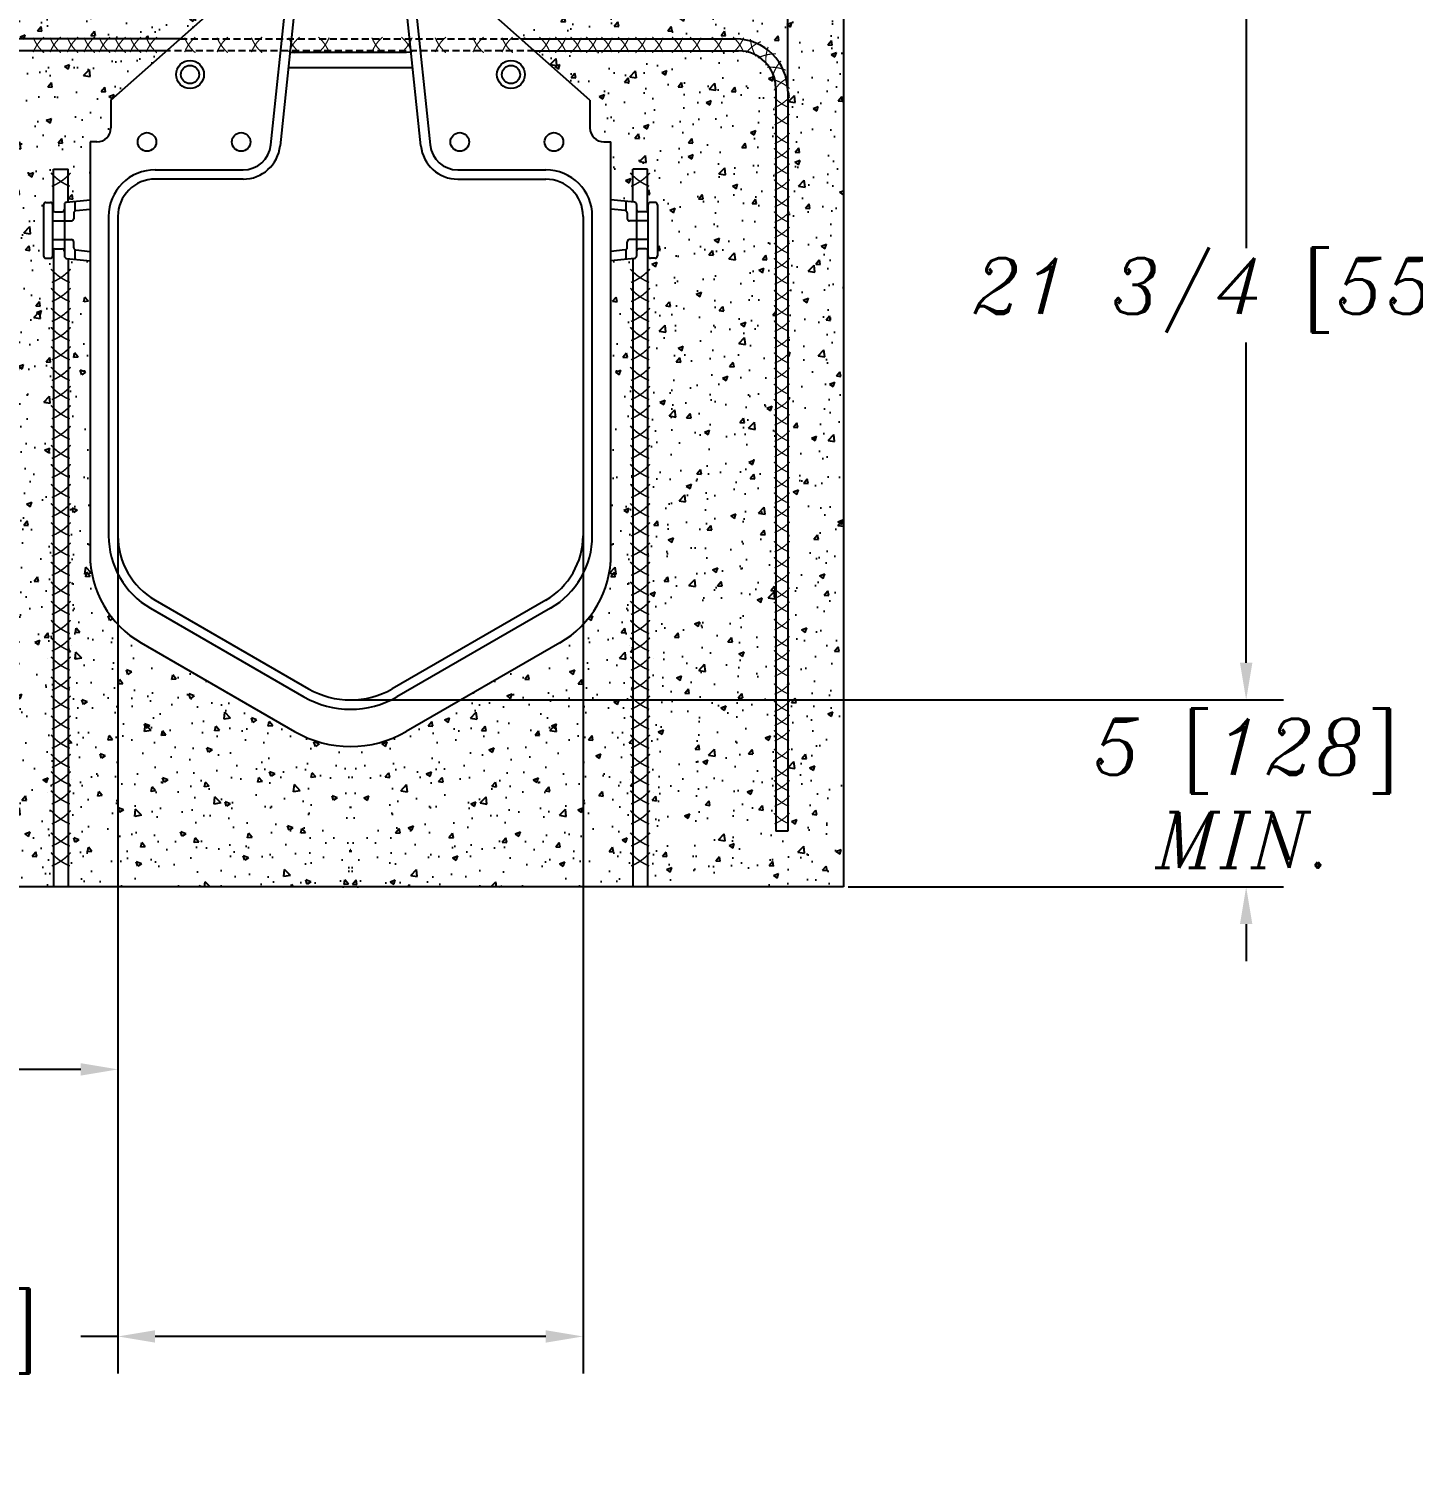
# Model space of a CAD drawing. Extents: x 134 to 282, y 157 to 239.
# Drawn here: x 155.52 to 192.73, y 174.33 to 212.97 of the extents above; entities that cross this region are included whole.
import ezdxf

# ---------------------------------------------------------------- set-up
doc = ezdxf.new("R2010")
doc.units = 0
doc.header["$LTSCALE"] = 0.75
doc.header["$MEASUREMENT"] = 0
doc.linetypes.add('HIDDEN', pattern=[0.375, 0.25, -0.125])
doc.layers.get('0').update_dxf_attribs({"linetype": 'CONTINUOUS'})
doc.layers.get('DEFPOINTS').update_dxf_attribs({"linetype": 'CONTINUOUS'})
doc.layers.add('DIM', color=2, linetype='CONTINUOUS')
doc.layers.add('OBJECTS', color=3, linetype='CONTINUOUS')
doc.styles.add('STD', font='ITALICC')
doc.dimstyles.get("Standard").update_dxf_attribs({"dimtxt": 1.5, "dimasz": 1, "dimexe": 1, "dimexo": 0.125, "dimgap": 0.125, "dimtad": 0, "dimtih": 1, "dimtoh": 1, "dimdec": 4, "dimzin": 0, "dimdsep": 46, "dimlunit": 5, "dimtxsty": 'STD', "dimcen": 0.0625, "dimadec": 0, "dimazin": 0, "dimtfac": 1, "dimtdec": 4, "dimtofl": 0, "dimtmove": 0, "dimatfit": 3, "dimfxl": 0, "dimfrac": 2, "dimtolj": 1, "dimtzin": 0, "dimarcsym": 0})
pattern_1 = [(50, (-5.952, -27.517), (1.4345204, -0.1255043), [0.15, -1.65]), (355, (-5.952, -27.517), (-0.277503, 1.504384), [0.12, -1.32]), (100.4514, (-5.8324, -27.5275), (1.157019, 1.378879), [0.12748, -1.402284]), (46.1842, (-5.952, -27.117), (2.134482, -0.331038), [0.225, -2.475]), (96.6356, (-5.774, -27.1446), (1.869325, 1.948236), [0.191221, -2.103426]), (351.1842, (-5.952, -27.117), (1.869324, 1.948237), [0.18, -1.98]), (21, (-5.752, -27.217), (1.193814, -0.805238), [0.15, -1.65]), (326, (-5.752, -27.217), (0.486631, 1.4503), [0.12, -1.32]), (71.4514, (-5.6525, -27.2841), (1.680445, 0.645061), [0.12748, -1.402284]), (37.5, (-5.95197, -27.517), (0.0243197, 0.6657877), [0, -1.304, 0, -1.34, 0, -1.325]), (7.5, (-5.952, -27.517), (0.526139, 0.7888234), [0, -0.764, 0, -1.274, 0, -0.505]), (327.5, (-6.39797, -27.517), (1.0676449, -0.0451097), [0, -0.5, 0, -1.56, 0, -2.07]), (317.5, (-6.598, -27.517), (1.1663723, 0.20021), [0, -0.65, 0, -1.036, 0, -1.47])]

# ---------------------------------------------------------------- blocks, each defined once
blk = doc.blocks.new('*D0')
at = {"color": 0, "linetype": 'ByBlock'}
for p, q in [((165.389571, 231.883777), (165.389571, 200.898382)), ((177.889571, 231.883777), (177.889571, 200.898382)), ((165.389571, 201.898382), (164.389571, 201.898382)), ((176.889571, 201.898382), (166.389571, 201.898382))]:
    blk.add_line(p, q, dxfattribs=at)
for points in [[(166.389571, 202.065048), (166.389571, 201.731715), (165.389571, 201.898382)], [(176.889571, 202.065048), (176.889571, 201.731715), (177.889571, 201.898382)]]:
    blk.add_solid(points, dxfattribs=at)
at = {"layer": 'DEFPOINTS', "color": 0, "linetype": 'ByBlock'}
for p in [(165.389571, 232.008777), (177.889571, 232.008777), (165.389571, 201.898382)]:
    blk.add_point(p, dxfattribs=at)
at = {"color": 0, "linetype": 'ByBlock', "insert": (155.907428, 201.898382), "char_height": 1.5, "attachment_point": 5, "style": 'STD'}
blk.add_mtext('\\A1;12 1/2 [318]', dxfattribs=at)
blk = doc.blocks.new('*D1')
at = {"color": 0, "linetype": 'ByBlock'}
for p, q in [((177.544793, 216.675946), (189.24247, 216.675946)), ((188.24247, 215.675946), (188.24247, 207.068804)), ((188.24247, 195.925947), (188.24247, 204.53309)), ((164.294793, 194.925947), (189.24247, 194.925947))]:
    blk.add_line(p, q, dxfattribs=at)
for points in [[(188.075803, 215.675946), (188.409137, 215.675946), (188.24247, 216.675946)], [(188.075803, 195.925947), (188.409137, 195.925947), (188.24247, 194.925947)]]:
    blk.add_solid(points, dxfattribs=at)
at = {"layer": 'DEFPOINTS', "color": 0, "linetype": 'ByBlock'}
for p in [(177.419793, 216.675946), (188.24247, 216.675946), (164.169793, 194.925947)]:
    blk.add_point(p, dxfattribs=at)
at = {"color": 0, "linetype": 'ByBlock', "insert": (188.24247, 205.800947), "char_height": 1.5, "attachment_point": 5, "style": 'STD'}
blk.add_mtext('\\A1;21 3/4 [552]', dxfattribs=at)
blk = doc.blocks.new('*D4')
at = {"color": 0, "linetype": 'ByBlock'}
for p, q in [((139.896772, 213.054315), (139.896772, 229.345943)), ((163.399526, 213.054315), (163.399526, 229.345943)), ((140.896772, 228.345943), (142.987435, 228.345943)), ((162.399526, 228.345943), (160.308863, 228.345943))]:
    blk.add_line(p, q, dxfattribs=at)
for points in [[(140.896772, 228.512609), (140.896772, 228.179276), (139.896772, 228.345943)], [(162.399526, 228.512609), (162.399526, 228.179276), (163.399526, 228.345943)]]:
    blk.add_solid(points, dxfattribs=at)
at = {"layer": 'DEFPOINTS', "color": 0, "linetype": 'ByBlock'}
for p in [(163.399526, 228.345943), (139.896772, 212.929315), (163.399526, 212.929315)]:
    blk.add_point(p, dxfattribs=at)
at = {"color": 0, "linetype": 'ByBlock', "insert": (151.648149, 228.345943), "char_height": 1.5, "attachment_point": 5, "style": 'STD'}
blk.add_mtext('\\A1;23 1/2 [597]', dxfattribs=at)
blk = doc.blocks.new('*D6')
at = {"color": 0, "linetype": 'ByBlock'}
for p, q in [((188.24247, 195.925947), (188.24247, 196.925947)), ((167.263704, 194.925947), (189.24247, 194.925947)), ((177.544793, 189.900946), (189.24247, 189.900946)), ((188.24247, 188.900946), (188.24247, 187.900946))]:
    blk.add_line(p, q, dxfattribs=at)
for points in [[(188.075803, 195.925947), (188.409137, 195.925947), (188.24247, 194.925947)], [(188.075803, 188.900946), (188.409137, 188.900946), (188.24247, 189.900946)]]:
    blk.add_solid(points, dxfattribs=at)
at = {"layer": 'DEFPOINTS', "color": 0, "linetype": 'ByBlock'}
for p in [(167.138704, 194.925947), (177.419793, 189.900946), (188.24247, 189.900946)]:
    blk.add_point(p, dxfattribs=at)
at = {"color": 0, "linetype": 'ByBlock', "insert": (188.24247, 192.413447), "char_height": 1.5, "attachment_point": 5, "style": 'STD'}
blk.add_mtext('\\A1;5 [128]\\PMIN.', dxfattribs=at)
blk = doc.blocks.new('*D8')
at = {"color": 0, "linetype": 'ByBlock'}
for p, q in [((157.919793, 199.216009), (157.919793, 183.994238)), ((150.919793, 189.775946), (150.919793, 183.994238)), ((150.919793, 184.994238), (147.348365, 184.994238)), ((156.919793, 184.994238), (151.919793, 184.994238))]:
    blk.add_line(p, q, dxfattribs=at)
for points in [[(151.919793, 185.160904), (151.919793, 184.827571), (150.919793, 184.994238)], [(156.919793, 185.160904), (156.919793, 184.827571), (157.919793, 184.994238)]]:
    blk.add_solid(points, dxfattribs=at)
at = {"layer": 'DEFPOINTS', "color": 0, "linetype": 'ByBlock'}
for p in [(157.919793, 199.341009), (150.919793, 189.900946), (150.919793, 184.994238)]:
    blk.add_point(p, dxfattribs=at)
at = {"color": 0, "linetype": 'ByBlock', "insert": (142.580507, 184.994238), "char_height": 1.5, "attachment_point": 5, "style": 'STD'}
blk.add_mtext('\\A1;7 [178]\\PMIN.', dxfattribs=at)

msp = doc.modelspace()

# ---------------------------------------------------------------- hatches: boundary and pattern name
at = {"layer": 'OBJECTS'}
h = msp.add_hatch(dxfattribs=at)
h.set_pattern_fill('AR-CONC', scale=0.2, style=0)
h.set_pattern_definition(pattern_1)
h.paths.add_polyline_path([(159.588867, 212.694471), (161.484907, 214.372932, -0.829131393), (161.701043, 215.519696), (162.107293, 215.519696, 0.414213562), (162.169793, 215.582196), (162.169793, 216.050946, 0.414213562), (161.794793, 216.425946), (161.669793, 216.425946), (161.669793, 216.675946), (150.919793, 216.675946), (150.919793, 189.900946), (156.185068, 189.900946), (156.185068, 207.029385, 0.180476324), (156.169794, 206.988446), (156.169794, 206.863446, -0.414213562), (156.107294, 206.800946), (155.982294, 206.800946, -0.414213562), (155.919794, 206.863446), (155.919794, 208.238446, -0.414213562), (155.982294, 208.300946), (156.107294, 208.300946, -0.414213562), (156.169794, 208.238446), (156.169794, 208.113446, 0.180476324), (156.185068, 208.072507), (156.185068, 209.195508), (156.585068, 209.195508), (156.585068, 208.31148), (157.169793, 208.373184), (157.169793, 209.925946), (157.357293, 209.925946, 0.414213562), (157.732293, 210.300946), (157.732293, 211.050946), (159.227385, 212.374471), (153.738416, 212.374471, 0.414213562), (152.738416, 211.374471), (152.738416, 191.400946), (152.418416, 191.400946), (152.418416, 211.294471, -0.414213562), (153.818416, 212.694471)])
h = msp.add_hatch(dxfattribs=at)
h.set_pattern_fill('AR-CONC', scale=0.2, style=0)
h.set_pattern_definition(pattern_1)
h.paths.add_polyline_path([(174.52117, 212.694471, -0.414213562), (175.92117, 211.294471), (175.92117, 191.400946), (175.60117, 191.400946), (175.60117, 211.374471, 0.414213562), (174.60117, 212.374471), (169.1122, 212.374471), (170.607293, 211.050946), (170.607293, 210.300946, 0.414213562), (170.982293, 209.925946), (171.169793, 209.925946), (171.169793, 208.373184), (171.754518, 208.31148), (171.754518, 209.195508), (172.154518, 209.195508), (172.154518, 208.072507, 0.180476324), (172.169793, 208.113446), (172.169793, 208.238446, -0.414213562), (172.232293, 208.300946), (172.357293, 208.300946, -0.414213562), (172.419793, 208.238446), (172.419793, 206.863446, -0.414213562), (172.357293, 206.800946), (172.232293, 206.800946, -0.414213562), (172.169793, 206.863446), (172.169793, 206.988446, 0.180476324), (172.154518, 207.029385), (172.154518, 189.900946), (177.419793, 189.900946), (177.419793, 216.675946), (166.669793, 216.675946), (166.669793, 216.425946), (166.544793, 216.425946, 0.414213562), (166.169793, 216.050946), (166.169793, 215.582196, 0.414213562), (166.232293, 215.519696), (166.638543, 215.519696, -0.829131902), (166.854679, 214.372932), (168.750718, 212.694471)])
h = msp.add_hatch(dxfattribs=at)
h.set_pattern_fill('AR-CONC', scale=0.2, style=0)
h.set_pattern_definition([(130, (334.2916, -27.517), (-1.4345204, -0.1255043), [0.15, -1.65]), (185, (334.2916, -27.517), (0.277503, 1.504384), [0.12, -1.32]), (79.5486, (334.172, -27.5275), (-1.157019, 1.378879), [0.12748, -1.402284]), (133.8158, (334.2916, -27.117), (-2.134482, -0.331038), [0.225, -2.475]), (83.3644, (334.1137, -27.1446), (-1.869325, 1.948236), [0.191221, -2.103426]), (188.8158, (334.2916, -27.117), (-1.869324, 1.948237), [0.18, -1.98]), (159, (334.0916, -27.217), (-1.193814, -0.805238), [0.15, -1.65]), (214, (334.0916, -27.217), (-0.486631, 1.4503), [0.12, -1.32]), (108.5486, (333.9921, -27.2841), (-1.680445, 0.645061), [0.12748, -1.402284]), (142.5, (334.29156, -27.517), (-0.0243197, 0.6657877), [0, -1.304, 0, -1.34, 0, -1.325]), (172.5, (334.29156, -27.517), (-0.526139, 0.7888234), [0, -0.764, 0, -1.274, 0, -0.505]), (212.5, (334.73755, -27.517), (-1.0676449, -0.0451097), [0, -0.5, 0, -1.56, 0, -2.07]), (222.5, (334.9376, -27.517), (-1.1663723, 0.20021), [0, -0.65, 0, -1.036, 0, -1.47])])
h.paths.add_polyline_path([(156.585068, 192.61617), (156.642234, 192.621171), (156.585068, 192.689298), (156.585068, 196.213396), (156.642234, 196.218398), (156.585068, 196.286525), (156.585068, 206.790412), (156.904794, 206.756673), (157.169794, 206.728709), (157.169794, 198.842636, 0.26810772), (158.544794, 196.459439), (162.669794, 194.077871, 0.131652412), (164.169793, 193.675948), (164.169793, 189.900946), (156.585068, 189.900946)])
h = msp.add_hatch(dxfattribs=at)
h.set_pattern_fill('AR-CONC', scale=0.2, style=0)
h.set_pattern_definition(pattern_1)
h.paths.add_polyline_path([(171.754518, 192.61617), (171.697353, 192.621171), (171.754518, 192.689298), (171.754518, 196.213396), (171.697353, 196.218398), (171.754518, 196.286525), (171.754518, 206.790412), (171.434793, 206.756673), (171.169793, 206.728709), (171.169793, 198.842636, -0.26810772), (169.794792, 196.459439), (165.669792, 194.077871, -0.131652412), (164.169793, 193.675948), (164.169793, 189.900946), (171.754518, 189.900946)])

# ---------------------------------------------------------------- linework, layer by layer
at = {"color": 7, "linetype": 'Continuous'}
for p, q in [((162.543258, 212.34349), (162.662602, 212.330946)), ((165.676986, 212.330946), (162.662602, 212.330946)), ((165.796328, 212.34349), (165.676984, 212.330946)), ((165.79633, 212.34349), (165.676986, 212.330946)), ((162.499376, 211.925946), (165.84021, 211.925946)), ((158.544794, 196.459439), (162.669794, 194.077871)), ((169.794792, 196.459439), (165.669792, 194.077871))]:
    msp.add_line(p, q, dxfattribs=at)
at = {"color": 7}
for p, q in [((175.430714, 212.004317), (175.430714, 212.004317)), ((175.657749, 202.089567), (175.657749, 202.089567)), ((156.671553, 196.395233), (156.671553, 196.395233)), ((171.668034, 196.395233), (171.668034, 196.395233)), ((156.030343, 196.030681), (156.030343, 196.030681)), ((156.156837, 195.929764), (156.156837, 195.929764)), ((156.642234, 196.218397), (156.585068, 196.286525)), ((156.642234, 196.218398), (156.585068, 196.213396)), ((171.697353, 196.218397), (171.754518, 196.286525)), ((171.697353, 196.218398), (171.754518, 196.213396)), ((172.182749, 195.929764), (172.182749, 195.929764)), ((172.309244, 196.030681), (172.309244, 196.030681)), ((175.875389, 196.248283), (175.875389, 196.248283)), ((175.875389, 194.513445), (175.875389, 194.513445)), ((156.642234, 192.621171), (156.585068, 192.689298)), ((156.642234, 192.621171), (156.585068, 192.61617)), ((156.671553, 192.798007), (156.671553, 192.798007)), ((171.668034, 192.798007), (171.668034, 192.798007)), ((171.697353, 192.621171), (171.754518, 192.689298)), ((171.697353, 192.621171), (171.754518, 192.61617)), ((175.875389, 192.754172), (175.875389, 192.754172)), ((156.030343, 192.433455), (156.030343, 192.433455)), ((156.156837, 192.332538), (156.156837, 192.332538)), ((172.182749, 192.332538), (172.182749, 192.332538)), ((172.309244, 192.433455), (172.309244, 192.433455))]:
    msp.add_line(p, q, dxfattribs=at)
at = {"color": 7, "linetype": 'Continuous'}
for centre, radius, start, end in [((159.919793, 198.84101), 2.75, 180, 240.000019), ((168.419793, 198.84101), 2.75, 299.999981, 0), ((164.169793, 196.675948), 3, 240.000019, 299.999981)]:
    msp.add_arc(centre, radius, start, end, dxfattribs=at)
at = {"layer": 'DEFPOINTS', "color": 7, "linetype": 'ByBlock'}
for p in [(174.604305, 212.694471), (175.972262, 195.846918), (175.972262, 194.11208), (175.972262, 192.352808)]:
    msp.add_point(p, dxfattribs=at)
at = {"layer": 'DIM', "color": 7}
for p, q in [((177.419793, 216.675946), (177.419793, 189.900946)), ((157.732293, 211.050946), (161.484907, 214.372932)), ((170.607293, 211.050946), (166.854679, 214.372932)), ((157.732293, 211.050946), (157.732293, 210.300946)), ((170.607293, 211.050946), (170.607293, 210.300946)), ((157.169793, 209.925946), (157.169793, 198.839929)), ((157.357293, 209.925946), (157.169793, 209.925946)), ((170.982293, 209.925946), (171.169793, 209.925946)), ((171.169793, 198.839929), (171.169793, 209.925946)), ((155.982294, 208.300946), (156.107294, 208.300946)), ((156.538575, 208.306574), (157.169794, 208.373184)), ((156.764794, 208.330446), (156.764794, 208.072967)), ((171.801012, 208.306574), (171.169793, 208.373184)), ((171.574793, 208.330446), (171.574793, 208.072967)), ((172.357293, 208.300946), (172.232293, 208.300946)), ((155.919794, 208.238446), (155.919794, 206.863446)), ((156.169794, 206.863446), (156.169794, 208.238446)), ((156.232294, 208.050946), (156.419794, 208.050946)), ((156.482294, 208.244384), (156.482294, 206.857508)), ((156.732294, 208.018138), (156.732294, 207.863446)), ((156.788575, 208.080327), (157.169794, 208.121153)), ((171.551012, 208.080327), (171.169793, 208.121153)), ((171.607293, 208.018138), (171.607293, 207.863446)), ((171.857293, 208.244384), (171.857293, 206.857508)), ((172.107293, 208.050946), (171.919793, 208.050946)), ((172.169793, 206.863446), (172.169793, 208.238446)), ((172.419793, 208.238446), (172.419793, 206.863446)), ((156.169794, 207.800946), (156.669794, 207.800946)), ((172.169793, 207.800946), (171.669793, 207.800946)), ((156.169794, 207.300946), (156.669794, 207.300946)), ((156.732294, 207.083755), (156.732294, 207.238446)), ((171.607293, 207.083755), (171.607293, 207.238446)), ((172.169793, 207.300946), (171.669793, 207.300946)), ((155.982294, 206.800946), (156.107294, 206.800946)), ((156.232294, 207.050946), (156.419794, 207.050946)), ((156.538575, 206.795318), (156.904794, 206.756673)), ((156.764794, 207.028925), (156.764794, 206.771446)), ((156.788575, 207.021565), (157.169794, 206.980739)), ((156.904794, 206.756673), (157.169794, 206.728709)), ((171.551012, 207.021565), (171.169793, 206.980739)), ((171.434793, 206.756673), (171.169793, 206.728709)), ((171.801012, 206.795318), (171.434793, 206.756673)), ((171.574793, 207.028925), (171.574793, 206.771446)), ((172.107293, 207.050946), (171.919793, 207.050946)), ((172.357293, 206.800946), (172.232293, 206.800946)), ((175.92117, 191.400946), (175.60117, 191.400946)), ((177.419793, 189.900946), (150.919793, 189.900946))]:
    msp.add_line(p, q, dxfattribs=at)
for centre, radius in [((159.857293, 211.738446), 0.375), ((168.482293, 211.738446), 0.375), ((158.701043, 209.925946), 0.25), ((161.232293, 209.925946), 0.25), ((167.107293, 209.925946), 0.25), ((169.638543, 209.925946), 0.25)]:
    msp.add_circle(centre, radius, dxfattribs=at)
for centre, radius, start, end in [((157.357293, 210.300946), 0.375, 270, 0), ((170.982293, 210.300946), 0.375, 180, 270), ((167.055926, 209.925947), 0.75, 186.000002, 269.999979), ((155.982294, 208.238446), 0.0625, 90, 180), ((156.107294, 208.238446), 0.0625, 0, 90), ((156.544794, 208.244384), 0.0625, 95.710593, 180), ((171.794793, 208.244384), 0.0625, 0, 84.289407), ((172.232293, 208.238446), 0.0625, 90, 180), ((172.357293, 208.238446), 0.0625, 0, 90), ((156.232294, 208.113446), 0.0625, 180, 270), ((156.419794, 208.113446), 0.0625, 270, 0), ((156.794794, 208.018138), 0.0625, 95.710593, 180), ((171.544793, 208.018138), 0.0625, 0, 84.289407), ((171.919793, 208.113446), 0.0625, 180, 270), ((172.107293, 208.113446), 0.0625, 270, 0), ((156.669794, 207.863446), 0.0625, 270, 0), ((171.669793, 207.863446), 0.0625, 180, 270), ((156.669794, 207.238446), 0.0625, 0, 90), ((171.669793, 207.238446), 0.0625, 90, 180), ((155.982294, 206.863446), 0.0625, 180, 270), ((156.107294, 206.863446), 0.0625, 270, 0), ((156.232294, 206.988446), 0.0625, 90, 180), ((156.419794, 206.988446), 0.0625, 0, 90), ((156.544794, 206.857508), 0.0625, 180, 264.289407), ((156.794794, 207.083755), 0.0625, 180, 264.289407), ((171.544793, 207.083755), 0.0625, 275.710593, 0), ((171.794793, 206.857508), 0.0625, 275.710593, 0), ((171.919793, 206.988446), 0.0625, 90, 180), ((172.107293, 206.988446), 0.0625, 0, 90), ((172.232293, 206.863446), 0.0625, 180, 270), ((172.357293, 206.863446), 0.0625, 270, 0)]:
    msp.add_arc(centre, radius, start, end, dxfattribs=at)
at = {"layer": 'OBJECTS', "color": 7}
for p, q in [((162.029549, 209.847549), (162.668416, 215.925946)), ((165.67117, 215.925946), (166.310036, 209.847551)), ((162.881608, 215.562636), (162.278181, 209.821417)), ((166.061405, 209.821419), (165.457979, 215.562636)), ((159.588867, 212.694471), (153.818416, 212.694471)), ((168.750718, 212.694471), (174.52117, 212.694471)), ((159.227385, 212.374471), (153.738416, 212.374471)), ((169.1122, 212.374471), (174.60117, 212.374471)), ((175.60117, 211.374471), (175.60117, 191.400946)), ((175.92117, 211.294471), (175.92117, 191.400946)), ((156.185068, 209.195508), (156.585068, 209.195508)), ((156.185068, 208.072507), (156.185068, 209.195508)), ((156.585068, 208.31148), (156.585068, 209.195508)), ((158.919794, 209.175946), (161.283658, 209.175945)), ((167.055927, 209.175947), (169.420134, 209.175946)), ((171.754518, 208.31148), (171.754518, 209.195508)), ((172.154518, 209.195508), (171.754518, 209.195508)), ((172.154518, 208.072507), (172.154518, 209.195508)), ((161.283659, 208.925945), (158.919793, 208.925946)), ((167.055927, 208.925947), (169.420098, 208.925946)), ((157.669793, 207.925946), (157.669793, 199.34101)), ((157.919793, 207.925946), (157.919793, 199.341009)), ((170.419793, 207.925946), (170.419793, 199.341009)), ((170.669794, 199.341009), (170.669793, 207.925946)), ((156.185068, 207.033973), (156.185068, 189.900946)), ((156.585068, 206.790412), (156.585068, 189.900946)), ((171.754518, 206.790412), (171.754518, 189.900946)), ((172.154518, 207.033973), (172.154518, 189.900946)), ((158.919793, 197.608958), (163.044794, 195.22739)), ((169.419793, 197.608958), (165.294792, 195.22739)), ((158.794793, 197.392452), (162.919794, 195.010883)), ((169.544793, 197.392452), (165.419792, 195.010883))]:
    msp.add_line(p, q, dxfattribs=at)
at = {"layer": 'OBJECTS', "color": 7, "linetype": 'HIDDEN'}
for p, q in [((159.588867, 212.694471), (168.750718, 212.694471)), ((169.1122, 212.374471), (159.227385, 212.374471))]:
    msp.add_line(p, q, dxfattribs=at)
at = {"layer": 'OBJECTS', "color": 7}
for points, const_width in [([(155.931779, 212.745562, 0.118591), (155.644529, 212.339377, 0.308227)], 0.032), ([(155.931779, 212.32338, -0.118591), (155.644529, 212.729565, -0.308227)], 0.032), ([(156.383879, 212.745562, 0.118591), (156.096629, 212.339377, 0.308227)], 0.032), ([(156.383879, 212.32338, -0.118591), (156.096629, 212.729565, -0.308227)], 0.032), ([(156.849748, 212.745562, 0.118591), (156.562498, 212.339377, 0.308227)], 0.032), ([(156.849748, 212.32338, -0.118591), (156.562498, 212.729565, -0.308227)], 0.032), ([(157.297863, 212.745562, 0.118591), (157.010613, 212.339377, 0.308227)], 0.032), ([(157.297863, 212.32338, -0.118591), (157.010613, 212.729565, -0.308227)], 0.032), ([(157.706814, 212.745562, 0.118591), (157.419564, 212.339377, 0.308227)], 0.032), ([(157.706814, 212.32338, -0.118591), (157.419564, 212.729565, -0.308227)], 0.032), ([(158.127239, 212.745562, 0.118591), (157.839989, 212.339377, 0.308227)], 0.032), ([(158.127239, 212.32338, -0.118591), (157.839989, 212.729565, -0.308227)], 0.032), ([(158.539381, 212.745562, 0.118591), (158.25213, 212.339377, 0.308227)], 0.032), ([(158.539381, 212.32338, -0.118591), (158.25213, 212.729565, -0.308227)], 0.032), ([(158.967654, 212.745562, 0.118591), (158.680404, 212.339377, 0.308227)], 0.032), ([(158.967654, 212.32338, -0.118591), (158.680404, 212.729565, -0.308227)], 0.032), ([(169.244938, 212.745562, -0.118591), (169.532188, 212.339377, -0.308227)], 0.032), ([(169.244938, 212.32338, 0.118591), (169.532188, 212.729565, 0.308227)], 0.032), ([(169.673211, 212.745562, -0.118591), (169.960462, 212.339377, -0.308227)], 0.032), ([(169.673211, 212.32338, 0.118591), (169.960462, 212.729565, 0.308227)], 0.032), ([(170.085353, 212.745562, -0.118591), (170.372603, 212.339377, -0.308227)], 0.032), ([(170.085353, 212.32338, 0.118591), (170.372603, 212.729565, 0.308227)], 0.032), ([(170.505778, 212.745562, -0.118591), (170.793028, 212.339377, -0.308227)], 0.032), ([(170.505778, 212.32338, 0.118591), (170.793028, 212.729565, 0.308227)], 0.032), ([(170.914729, 212.745562, -0.118591), (171.201979, 212.339377, -0.308227)], 0.032), ([(170.914729, 212.32338, 0.118591), (171.201979, 212.729565, 0.308227)], 0.032), ([(171.362844, 212.745562, -0.118591), (171.650094, 212.339377, -0.308227)], 0.032), ([(171.362844, 212.32338, 0.118591), (171.650094, 212.729565, 0.308227)], 0.032), ([(171.828713, 212.745562, -0.118591), (172.115963, 212.339377, -0.308227)], 0.032), ([(171.828713, 212.32338, 0.118591), (172.115963, 212.729565, 0.308227)], 0.032), ([(172.280813, 212.745562, -0.118591), (172.568063, 212.339377, -0.308227)], 0.032), ([(172.280813, 212.32338, 0.118591), (172.568063, 212.729565, 0.308227)], 0.032), ([(172.810304, 212.745562, -0.118591), (173.097554, 212.339377, -0.308227)], 0.032), ([(172.810304, 212.32338, 0.118591), (173.097554, 212.729565, 0.308227)], 0.032), ([(173.298759, 212.745562, -0.118591), (173.586009, 212.339377, -0.308227)], 0.032), ([(173.298759, 212.32338, 0.118591), (173.586009, 212.729565, 0.308227)], 0.032), ([(173.88212, 212.745562, -0.118591), (174.16937, 212.339377, -0.308227)], 0.032), ([(173.88212, 212.32338, 0.118591), (174.16937, 212.729565, 0.308227)], 0.032), ([(174.449592, 212.745562, -0.118591), (174.736842, 212.339377, -0.308227)], 0.032), ([(174.449592, 212.32338, 0.118591), (174.736842, 212.729565, 0.308227)], 0.032), ([(175.196956, 212.624782, 0.118591), (174.800905, 212.323712, 0.308227)], 0.032), ([(175.070065, 212.222119, -0.118591), (174.918179, 212.695859, -0.308227)], 0.032), ([(175.602264, 212.29489, 0.118591), (175.117646, 212.18244, 0.308227)], 0.032), ([(175.338989, 211.986523, -0.118591), (175.394454, 212.480914, -0.308227)], 0.032), ([(175.866067, 211.856671, 0.118591), (175.374511, 211.933298, 0.308227)], 0.032), ([(175.506696, 211.668906, -0.118591), (175.742744, 212.106833, -0.308227)], 0.032), ([(175.972881, 211.364035, 0.118591), (175.534682, 211.59958, 0.308227)], 0.032), ([(175.553852, 211.312524, -0.118591), (175.921954, 211.647187, -0.308227)], 0.032), ([(175.550079, 211.135628, 0.118591), (175.956264, 210.848378, 0.308227)], 0.032), ([(175.972262, 211.135628, -0.118591), (175.566076, 210.848378, -0.308227)], 0.032), ([(175.550079, 210.677467, 0.118591), (175.956264, 210.390217, 0.308227)], 0.032), ([(175.972262, 210.677467, -0.118591), (175.566076, 210.390217, -0.308227)], 0.032), ([(175.550079, 210.167382, 0.118591), (175.956264, 209.880132, 0.308227)], 0.032), ([(175.972262, 210.167382, -0.118591), (175.566076, 209.880132, -0.308227)], 0.032), ([(175.550079, 209.755241, 0.118591), (175.956264, 209.467991, 0.308227)], 0.032), ([(175.972262, 209.755241, -0.118591), (175.566076, 209.467991, -0.308227)], 0.032), ([(156.121204, 209.092769, 0.118591), (156.628935, 208.733706, 0.308227)], 0.04), ([(156.648932, 209.092769, -0.118591), (156.141201, 208.733706, -0.308227)], 0.04), ([(171.690654, 209.092769, 0.118591), (172.198385, 208.733706, 0.308227)], 0.04), ([(172.218382, 209.092769, -0.118591), (171.710651, 208.733706, -0.308227)], 0.04), ([(175.550079, 209.3431, 0.118591), (175.956264, 209.05585, 0.308227)], 0.032), ([(175.972262, 209.3431, -0.118591), (175.566076, 209.05585, -0.308227)], 0.032), ([(175.550079, 208.914827, 0.118591), (175.956264, 208.627577, 0.308227)], 0.032), ([(175.972262, 208.914827, -0.118591), (175.566076, 208.627577, -0.308227)], 0.032), ([(175.550079, 208.463977, 0.118591), (175.956264, 208.176727, 0.308227)], 0.032), ([(175.972262, 208.463977, -0.118591), (175.566076, 208.176727, -0.308227)], 0.032), ([(175.550079, 208.051836, 0.118591), (175.956264, 207.764586, 0.308227)], 0.032), ([(175.972262, 208.051836, -0.118591), (175.566076, 207.764586, -0.308227)], 0.032), ([(175.550079, 207.639695, 0.118591), (175.956264, 207.352445, 0.308227)], 0.032), ([(175.972262, 207.639695, -0.118591), (175.566076, 207.352445, -0.308227)], 0.032), ([(175.550079, 207.211421, 0.118591), (175.956264, 206.924171, 0.308227)], 0.032), ([(175.972262, 207.211421, -0.118591), (175.566076, 206.924171, -0.308227)], 0.032), ([(175.550079, 206.79928, 0.118591), (175.956264, 206.51203, 0.308227)], 0.032), ([(175.972262, 206.79928, -0.118591), (175.566076, 206.51203, -0.308227)], 0.032), ([(156.121204, 206.50908, 0.118591), (156.628935, 206.150017, 0.308227)], 0.04), ([(156.648932, 206.50908, -0.118591), (156.141201, 206.150017, -0.308227)], 0.04), ([(171.690654, 206.50908, 0.118591), (172.198385, 206.150017, 0.308227)], 0.04), ([(172.218382, 206.50908, -0.118591), (171.710651, 206.150017, -0.308227)], 0.04), ([(175.550079, 206.387139, 0.118591), (175.956264, 206.099889, 0.308227)], 0.032), ([(175.972262, 206.387139, -0.118591), (175.566076, 206.099889, -0.308227)], 0.032), ([(156.121204, 205.993903, 0.118591), (156.628935, 205.634841, 0.308227)], 0.04), ([(156.648932, 205.993903, -0.118591), (156.141201, 205.634841, -0.308227)], 0.04), ([(171.690654, 205.993903, 0.118591), (172.198385, 205.634841, 0.308227)], 0.04), ([(172.218382, 205.993903, -0.118591), (171.710651, 205.634841, -0.308227)], 0.04), ([(175.550079, 205.944469, 0.118591), (175.956264, 205.657218, 0.308227)], 0.032), ([(175.972262, 205.944469, -0.118591), (175.566076, 205.657218, -0.308227)], 0.032), ([(156.121204, 205.458562, 0.118591), (156.628935, 205.099499, 0.308227)], 0.04), ([(156.648932, 205.458562, -0.118591), (156.141201, 205.099499, -0.308227)], 0.04), ([(171.690654, 205.458562, 0.118591), (172.198385, 205.099499, 0.308227)], 0.04), ([(172.218382, 205.458562, -0.118591), (171.710651, 205.099499, -0.308227)], 0.04), ([(175.550079, 205.532327, 0.118591), (175.956264, 205.245077, 0.308227)], 0.032), ([(175.972262, 205.532327, -0.118591), (175.566076, 205.245077, -0.308227)], 0.032), ([(156.121204, 204.943385, 0.118591), (156.628935, 204.584323, 0.308227)], 0.04), ([(156.648932, 204.943385, -0.118591), (156.141201, 204.584323, -0.308227)], 0.04), ([(171.690654, 204.943385, 0.118591), (172.198385, 204.584323, 0.308227)], 0.04), ([(172.218382, 204.943385, -0.118591), (171.710651, 204.584323, -0.308227)], 0.04), ([(175.550079, 205.120186, 0.118591), (175.956264, 204.832936, 0.308227)], 0.032), ([(175.972262, 205.120186, -0.118591), (175.566076, 204.832936, -0.308227)], 0.032), ([(156.121204, 204.428209, 0.118591), (156.628935, 204.069146, 0.308227)], 0.04), ([(156.648932, 204.428209, -0.118591), (156.141201, 204.069146, -0.308227)], 0.04), ([(171.690654, 204.428209, 0.118591), (172.198385, 204.069146, 0.308227)], 0.04), ([(172.218382, 204.428209, -0.118591), (171.710651, 204.069146, -0.308227)], 0.04), ([(175.550079, 204.677516, 0.118591), (175.956264, 204.390265, 0.308227)], 0.032), ([(175.972262, 204.677516, -0.118591), (175.566076, 204.390265, -0.308227)], 0.032), ([(175.550079, 204.265374, 0.118591), (175.956264, 203.978124, 0.308227)], 0.032), ([(175.972262, 204.265374, -0.118591), (175.566076, 203.978124, -0.308227)], 0.032), ([(156.121204, 203.874871, 0.118591), (156.628935, 203.515808, 0.308227)], 0.04), ([(156.648932, 203.874871, -0.118591), (156.141201, 203.515808, -0.308227)], 0.04), ([(171.690654, 203.874871, 0.118591), (172.198385, 203.515808, 0.308227)], 0.04), ([(172.218382, 203.874871, -0.118591), (171.710651, 203.515808, -0.308227)], 0.04), ([(175.550079, 203.853233, 0.118591), (175.956264, 203.565983, 0.308227)], 0.032), ([(175.972262, 203.853233, -0.118591), (175.566076, 203.565983, -0.308227)], 0.032), ([(156.121204, 203.359694, 0.118591), (156.628935, 203.000632, 0.308227)], 0.04), ([(156.648932, 203.359694, -0.118591), (156.141201, 203.000632, -0.308227)], 0.04), ([(171.690654, 203.359694, 0.118591), (172.198385, 203.000632, 0.308227)], 0.04), ([(172.218382, 203.359694, -0.118591), (171.710651, 203.000632, -0.308227)], 0.04), ([(175.550079, 203.42496, 0.118591), (175.956264, 203.13771, 0.308227)], 0.032), ([(175.972262, 203.42496, -0.118591), (175.566076, 203.13771, -0.308227)], 0.032), ([(175.550079, 203.012818, 0.118591), (175.956264, 202.725568, 0.308227)], 0.032), ([(175.972262, 203.012818, -0.118591), (175.566076, 202.725568, -0.308227)], 0.032), ([(156.121204, 202.844518, 0.118591), (156.628935, 202.485455, 0.308227)], 0.04), ([(156.648932, 202.844518, -0.118591), (156.141201, 202.485455, -0.308227)], 0.04), ([(171.690654, 202.844518, 0.118591), (172.198385, 202.485455, 0.308227)], 0.04), ([(172.218382, 202.844518, -0.118591), (171.710651, 202.485455, -0.308227)], 0.04), ([(175.550079, 202.600677, 0.118591), (175.956264, 202.313427, 0.308227)], 0.032), ([(175.972262, 202.600677, -0.118591), (175.566076, 202.313427, -0.308227)], 0.032), ([(156.121204, 202.291179, 0.118591), (156.628935, 201.932117, 0.308227)], 0.04), ([(156.648932, 202.291179, -0.118591), (156.141201, 201.932117, -0.308227)], 0.04), ([(171.690654, 202.291179, 0.118591), (172.198385, 201.932117, 0.308227)], 0.04), ([(172.218382, 202.291179, -0.118591), (171.710651, 201.932117, -0.308227)], 0.04), ([(175.550079, 202.163962, 0.118591), (175.956264, 201.876712, 0.308227)], 0.032), ([(175.972262, 202.163962, -0.118591), (175.566076, 201.876712, -0.308227)], 0.032), ([(156.121204, 201.776003, 0.118591), (156.628935, 201.41694, 0.308227)], 0.04), ([(156.648932, 201.776003, -0.118591), (156.141201, 201.41694, -0.308227)], 0.04), ([(171.690654, 201.776003, 0.118591), (172.198385, 201.41694, 0.308227)], 0.04), ([(172.218382, 201.776003, -0.118591), (171.710651, 201.41694, -0.308227)], 0.04), ([(175.550079, 201.751821, 0.118591), (175.956264, 201.464571, 0.308227)], 0.032), ([(175.972262, 201.751821, -0.118591), (175.566076, 201.464571, -0.308227)], 0.032), ([(175.550079, 201.323548, 0.118591), (175.956264, 201.036298, 0.308227)], 0.032), ([(175.972262, 201.323548, -0.118591), (175.566076, 201.036298, -0.308227)], 0.032), ([(156.121204, 201.260826, 0.118591), (156.628935, 200.901764, 0.308227)], 0.04), ([(156.648932, 201.260826, -0.118591), (156.141201, 200.901764, -0.308227)], 0.04), ([(171.690654, 201.260826, 0.118591), (172.198385, 200.901764, 0.308227)], 0.04), ([(172.218382, 201.260826, -0.118591), (171.710651, 200.901764, -0.308227)], 0.04), ([(156.121204, 200.725485, 0.118591), (156.628935, 200.366422, 0.308227)], 0.04), ([(156.648932, 200.725485, -0.118591), (156.141201, 200.366422, -0.308227)], 0.04), ([(171.690654, 200.725485, 0.118591), (172.198385, 200.366422, 0.308227)], 0.04), ([(172.218382, 200.725485, -0.118591), (171.710651, 200.366422, -0.308227)], 0.04), ([(175.550079, 200.911407, 0.118591), (175.956264, 200.624156, 0.308227)], 0.032), ([(175.972262, 200.911407, -0.118591), (175.566076, 200.624156, -0.308227)], 0.032), ([(156.121204, 200.210308, 0.118591), (156.628935, 199.851246, 0.308227)], 0.04), ([(156.648932, 200.210308, -0.118591), (156.141201, 199.851246, -0.308227)], 0.04), ([(171.690654, 200.210308, 0.118591), (172.198385, 199.851246, 0.308227)], 0.04), ([(172.218382, 200.210308, -0.118591), (171.710651, 199.851246, -0.308227)], 0.04), ([(175.550079, 200.499265, 0.118591), (175.956264, 200.212015, 0.308227)], 0.032), ([(175.972262, 200.499265, -0.118591), (175.566076, 200.212015, -0.308227)], 0.032), ([(175.550079, 200.12488, 0.118591), (175.956264, 199.83763, 0.308227)], 0.032), ([(175.972262, 200.12488, -0.118591), (175.566076, 199.83763, -0.308227)], 0.032), ([(156.121204, 199.695132, 0.118591), (156.628935, 199.336069, 0.308227)], 0.04), ([(156.648932, 199.695132, -0.118591), (156.141201, 199.336069, -0.308227)], 0.04), ([(171.690654, 199.695132, 0.118591), (172.198385, 199.336069, 0.308227)], 0.04), ([(172.218382, 199.695132, -0.118591), (171.710651, 199.336069, -0.308227)], 0.04), ([(175.550079, 199.712739, 0.118591), (175.956264, 199.425489, 0.308227)], 0.032), ([(175.972262, 199.712739, -0.118591), (175.566076, 199.425489, -0.308227)], 0.032), ([(156.121204, 199.149238, 0.118591), (156.628935, 198.790175, 0.308227)], 0.04), ([(156.648932, 199.149238, -0.118591), (156.141201, 198.790175, -0.308227)], 0.04), ([(171.690654, 199.149238, 0.118591), (172.198385, 198.790175, 0.308227)], 0.04), ([(172.218382, 199.149238, -0.118591), (171.710651, 198.790175, -0.308227)], 0.04), ([(175.550079, 199.192021, 0.118591), (175.956264, 198.904771, 0.308227)], 0.032), ([(175.972262, 199.192021, -0.118591), (175.566076, 198.904771, -0.308227)], 0.032), ([(156.121204, 198.634061, 0.118591), (156.628935, 198.274999, 0.308227)], 0.04), ([(156.648932, 198.634061, -0.118591), (156.141201, 198.274999, -0.308227)], 0.04), ([(171.690654, 198.634061, 0.118591), (172.198385, 198.274999, 0.308227)], 0.04), ([(172.218382, 198.634061, -0.118591), (171.710651, 198.274999, -0.308227)], 0.04), ([(175.550079, 198.763748, 0.118591), (175.956264, 198.476497, 0.308227)], 0.032), ([(175.972262, 198.763748, -0.118591), (175.566076, 198.476497, -0.308227)], 0.032), ([(175.550079, 198.351606, 0.118591), (175.956264, 198.064356, 0.308227)], 0.032), ([(175.972262, 198.351606, -0.118591), (175.566076, 198.064356, -0.308227)], 0.032), ([(156.121204, 198.09872, 0.118591), (156.628935, 197.739657, 0.308227)], 0.04), ([(156.648932, 198.09872, -0.118591), (156.141201, 197.739657, -0.308227)], 0.04), ([(171.690654, 198.09872, 0.118591), (172.198385, 197.739657, 0.308227)], 0.04), ([(172.218382, 198.09872, -0.118591), (171.710651, 197.739657, -0.308227)], 0.04), ([(175.550079, 197.939465, 0.118591), (175.956264, 197.652215, 0.308227)], 0.032), ([(175.972262, 197.939465, -0.118591), (175.566076, 197.652215, -0.308227)], 0.032), ([(156.121204, 197.583543, 0.118591), (156.628935, 197.224481, 0.308227)], 0.04), ([(156.648932, 197.583543, -0.118591), (156.141201, 197.224481, -0.308227)], 0.04), ([(171.690654, 197.583543, 0.118591), (172.198385, 197.224481, 0.308227)], 0.04), ([(172.218382, 197.583543, -0.118591), (171.710651, 197.224481, -0.308227)], 0.04), ([(175.550079, 197.56508, 0.118591), (175.956264, 197.27783, 0.308227)], 0.032), ([(175.972262, 197.56508, -0.118591), (175.566076, 197.27783, -0.308227)], 0.032), ([(156.121204, 197.068367, 0.118591), (156.628935, 196.709304, 0.308227)], 0.04), ([(156.648932, 197.068367, -0.118591), (156.141201, 196.709304, -0.308227)], 0.04), ([(171.690654, 197.068367, 0.118591), (172.198385, 196.709304, 0.308227)], 0.04), ([(172.218382, 197.068367, -0.118591), (171.710651, 196.709304, -0.308227)], 0.04), ([(175.550079, 197.100698, 0.118591), (175.956264, 196.813448, 0.308227)], 0.032), ([(175.972262, 197.100698, -0.118591), (175.566076, 196.813448, -0.308227)], 0.032), ([(156.121204, 196.600386, 0.118591), (156.628935, 196.241323, 0.308227)], 0.04), ([(156.648932, 196.600386, -0.118591), (156.141201, 196.241323, -0.308227)], 0.04), ([(171.690654, 196.600386, 0.118591), (172.198385, 196.241323, 0.308227)], 0.04), ([(172.218382, 196.600386, -0.118591), (171.710651, 196.241323, -0.308227)], 0.04), ([(175.550079, 196.633445, 0.118591), (175.956264, 196.346194, 0.308227)], 0.032), ([(175.972262, 196.633445, -0.118591), (175.566076, 196.346194, -0.308227)], 0.032), ([(156.121204, 196.085209, 0.118591), (156.628935, 195.726146, 0.308227)], 0.04), ([(156.648932, 196.085209, -0.118591), (156.141201, 195.726146, -0.308227)], 0.04), ([(171.690654, 196.085209, 0.118591), (172.198385, 195.726146, 0.308227)], 0.04), ([(172.218382, 196.085209, -0.118591), (171.710651, 195.726146, -0.308227)], 0.04), ([(175.550079, 196.25906, 0.118591), (175.956264, 195.97181, 0.308227)], 0.032), ([(175.972262, 196.25906, -0.118591), (175.566076, 195.97181, -0.308227)], 0.032), ([(156.121204, 195.549867, 0.118591), (156.628935, 195.190805, 0.308227)], 0.04), ([(156.648932, 195.549867, -0.118591), (156.141201, 195.190805, -0.308227)], 0.04), ([(171.690654, 195.549867, 0.118591), (172.198385, 195.190805, 0.308227)], 0.04), ([(172.218382, 195.549867, -0.118591), (171.710651, 195.190805, -0.308227)], 0.04), ([(175.550079, 195.846918, 0.118591), (175.956264, 195.559668, 0.308227)], 0.032), ([(175.972262, 195.846918, -0.118591), (175.566076, 195.559668, -0.308227)], 0.032), ([(175.550079, 195.36586, 0.118591), (175.956264, 195.07861, 0.308227)], 0.032), ([(175.972262, 195.36586, -0.118591), (175.566076, 195.07861, -0.308227)], 0.032), ([(156.121204, 195.036835, 0.118591), (156.628935, 194.677773, 0.308227)], 0.04), ([(156.648932, 195.036835, -0.118591), (156.141201, 194.677773, -0.308227)], 0.04), ([(171.690654, 195.036835, 0.118591), (172.198385, 194.677773, 0.308227)], 0.04), ([(172.218382, 195.036835, -0.118591), (171.710651, 194.677773, -0.308227)], 0.04), ([(175.550079, 194.898606, 0.118591), (175.956264, 194.611356, 0.308227)], 0.032), ([(175.972262, 194.898606, -0.118591), (175.566076, 194.611356, -0.308227)], 0.032), ([(156.121204, 194.501494, 0.118591), (156.628935, 194.142431, 0.308227)], 0.04), ([(156.648932, 194.501494, -0.118591), (156.141201, 194.142431, -0.308227)], 0.04), ([(171.690654, 194.501494, 0.118591), (172.198385, 194.142431, 0.308227)], 0.04), ([(172.218382, 194.501494, -0.118591), (171.710651, 194.142431, -0.308227)], 0.04), ([(175.550079, 194.524221, 0.118591), (175.956264, 194.236971, 0.308227)], 0.032), ([(175.972262, 194.524221, -0.118591), (175.566076, 194.236971, -0.308227)], 0.032), ([(156.121204, 193.986317, 0.118591), (156.628935, 193.627254, 0.308227)], 0.04), ([(156.648932, 193.986317, -0.118591), (156.141201, 193.627254, -0.308227)], 0.04), ([(171.690654, 193.986317, 0.118591), (172.198385, 193.627254, 0.308227)], 0.04), ([(172.218382, 193.986317, -0.118591), (171.710651, 193.627254, -0.308227)], 0.04), ([(175.550079, 194.11208, 0.118591), (175.956264, 193.82483, 0.308227)], 0.032), ([(175.972262, 194.11208, -0.118591), (175.566076, 193.82483, -0.308227)], 0.032), ([(175.550079, 193.606587, 0.118591), (175.956264, 193.319337, 0.308227)], 0.032), ([(175.972262, 193.606587, -0.118591), (175.566076, 193.319337, -0.308227)], 0.032), ([(156.121204, 193.47114, 0.118591), (156.628935, 193.112078, 0.308227)], 0.04), ([(156.648932, 193.47114, -0.118591), (156.141201, 193.112078, -0.308227)], 0.04), ([(171.690654, 193.47114, 0.118591), (172.198385, 193.112078, 0.308227)], 0.04), ([(172.218382, 193.47114, -0.118591), (171.710651, 193.112078, -0.308227)], 0.04), ([(156.121204, 193.003159, 0.118591), (156.628935, 192.644097, 0.308227)], 0.04), ([(156.648932, 193.003159, -0.118591), (156.141201, 192.644097, -0.308227)], 0.04), ([(171.690654, 193.003159, 0.118591), (172.198385, 192.644097, 0.308227)], 0.04), ([(172.218382, 193.003159, -0.118591), (171.710651, 192.644097, -0.308227)], 0.04), ([(175.550079, 193.139334, 0.118591), (175.956264, 192.852084, 0.308227)], 0.032), ([(175.972262, 193.139334, -0.118591), (175.566076, 192.852084, -0.308227)], 0.032), ([(156.121204, 192.487983, 0.118591), (156.628935, 192.12892, 0.308227)], 0.04), ([(156.648932, 192.487983, -0.118591), (156.141201, 192.12892, -0.308227)], 0.04), ([(171.690654, 192.487983, 0.118591), (172.198385, 192.12892, 0.308227)], 0.04), ([(172.218382, 192.487983, -0.118591), (171.710651, 192.12892, -0.308227)], 0.04), ([(175.550079, 192.764949, 0.118591), (175.956264, 192.477699, 0.308227)], 0.032), ([(175.972262, 192.764949, -0.118591), (175.566076, 192.477699, -0.308227)], 0.032), ([(175.550079, 192.352808, 0.118591), (175.956264, 192.065558, 0.308227)], 0.032), ([(175.972262, 192.352808, -0.118591), (175.566076, 192.065558, -0.308227)], 0.032), ([(156.121204, 191.952641, 0.118591), (156.628935, 191.593579, 0.308227)], 0.04), ([(156.648932, 191.952641, -0.118591), (156.141201, 191.593579, -0.308227)], 0.04), ([(171.690654, 191.952641, 0.118591), (172.198385, 191.593579, 0.308227)], 0.04), ([(172.218382, 191.952641, -0.118591), (171.710651, 191.593579, -0.308227)], 0.04), ([(175.550079, 191.883966, 0.118591), (175.956264, 191.596716, 0.308227)], 0.032), ([(175.972262, 191.883966, -0.118591), (175.566076, 191.596716, -0.308227)], 0.032), ([(156.121204, 191.357854, 0.118591), (156.628935, 190.998791, 0.308227)], 0.04), ([(156.648932, 191.357854, -0.118591), (156.141201, 190.998791, -0.308227)], 0.04), ([(171.690654, 191.357854, 0.118591), (172.198385, 190.998791, 0.308227)], 0.04), ([(172.218382, 191.357854, -0.118591), (171.710651, 190.998791, -0.308227)], 0.04), ([(156.121204, 190.822512, 0.118591), (156.628935, 190.46345, 0.308227)], 0.04), ([(156.648932, 190.822512, -0.118591), (156.141201, 190.46345, -0.308227)], 0.04), ([(171.690654, 190.822512, 0.118591), (172.198385, 190.46345, 0.308227)], 0.04), ([(172.218382, 190.822512, -0.118591), (171.710651, 190.46345, -0.308227)], 0.04)]:
    msp.add_lwpolyline(points, format="xyb", dxfattribs=dict(at, const_width=const_width))
at = {"layer": 'OBJECTS', "color": 7, "linetype": 'HIDDEN', "const_width": 0.032}
for points in [[(159.999262, 212.745562, 0.118591), (159.712012, 212.339377, 0.308227)], [(159.999262, 212.32338, -0.118591), (159.712012, 212.729565, -0.308227)], [(160.873486, 212.745562, 0.118591), (160.586236, 212.339377, 0.308227)], [(160.873486, 212.32338, -0.118591), (160.586236, 212.729565, -0.308227)], [(161.794965, 212.745562, 0.118591), (161.507715, 212.339377, 0.308227)], [(161.794965, 212.32338, -0.118591), (161.507715, 212.729565, -0.308227)], [(162.800364, 212.745562, 0.118591), (162.513114, 212.339377, 0.308227)], [(162.800364, 212.32338, -0.118591), (162.513114, 212.729565, -0.308227)], [(163.307418, 212.745562, -0.118591), (163.594668, 212.339377, -0.308227)], [(163.307418, 212.32338, 0.118591), (163.594668, 212.729565, 0.308227)], [(165.032168, 212.745562, 0.118591), (164.744918, 212.339377, 0.308227)], [(165.032168, 212.32338, -0.118591), (164.744918, 212.729565, -0.308227)], [(165.539222, 212.745562, -0.118591), (165.826472, 212.339377, -0.308227)], [(165.539222, 212.32338, 0.118591), (165.826472, 212.729565, 0.308227)], [(166.733148, 212.745562, 0.118591), (166.445898, 212.339377, 0.308227)], [(166.733148, 212.32338, -0.118591), (166.445898, 212.729565, -0.308227)], [(167.749138, 212.745562, 0.118591), (167.461888, 212.339377, 0.308227)], [(167.749138, 212.32338, -0.118591), (167.461888, 212.729565, -0.308227)], [(168.528851, 212.745562, 0.118591), (168.2416, 212.339377, 0.308227)], [(168.528851, 212.32338, -0.118591), (168.2416, 212.729565, -0.308227)]]:
    msp.add_lwpolyline(points, format="xyb", dxfattribs=at)
at = {"layer": 'OBJECTS', "color": 7}
for centre in [(159.857293, 211.738446), (168.482294, 211.738446)]:
    msp.add_circle(centre, 0.244014, dxfattribs=at)
for centre, radius, start, end in [((174.52117, 211.294471), 1.4, 0, 90), ((174.60117, 211.374471), 1, 360, 90), ((161.283658, 209.925945), 0.75, 269.999978, 353.999988), ((167.055927, 209.925947), 0.75, 186.000002, 269.999979), ((161.283659, 209.925945), 1, 269.999978, 353.999998), ((167.055927, 209.925947), 1, 186.000002, 269.999979), ((158.919793, 207.925946), 1.25, 89.999978, 179.999997), ((169.419793, 207.925946), 1.25, 0.000003, 89.999979), ((158.919793, 207.925946), 1, 89.999978, 180), ((169.419793, 207.925946), 1, 360, 89.999979), ((159.919793, 199.34101), 2.25, 179.999997, 240.000013), ((159.919793, 199.341009), 2, 180, 240.000013), ((168.419793, 199.341009), 2, 299.999981, 360), ((168.419794, 199.341009), 2.25, 299.999981, 0.000003), ((164.169793, 197.175947), 2.25, 240.000013, 299.999981), ((164.169793, 197.175947), 2.5, 240.000013, 299.999981)]:
    msp.add_arc(centre, radius, start, end, dxfattribs=at)

# ---------------------------------------------------------------- dimensions: what is measured, and where the dimension line sits
at = {"layer": 'DIM', "color": 7}
dim = msp.add_linear_dim(base=(157.919793, 177.815551), p1=(170.419793, 207.925946), p2=(157.919793, 207.925946), dimstyle='Standard', dxfattribs=at)
dim.commit()
dim.dimension.update_dxf_attribs({"geometry": '*D0', "text_midpoint": (148.43765, 177.815551), "dimtype": 160, "insert": (-7.469778, -24.082831)})
at = {"layer": 'OBJECTS', "color": 7}
dim = msp.add_linear_dim(base=(175.92117, 226.711099), p1=(152.418416, 211.294471), p2=(175.92117, 211.294471), dimstyle='Standard', dxfattribs=at)
dim.commit()
dim.dimension.update_dxf_attribs({"geometry": '*D4', "text_midpoint": (164.169793, 226.711099), "dimtype": 160, "insert": (12.521644, -1.634844)})
dim = msp.add_linear_dim(base=(188.24247, 216.675946), p1=(164.169793, 194.925947), p2=(177.419793, 216.675946), angle=90, dimstyle='Standard', dxfattribs=at)
dim.commit()
dim.dimension.update_dxf_attribs({"geometry": '*D1', "text_midpoint": (188.24247, 205.800947)})
dim = msp.add_linear_dim(base=(150.919793, 184.994238), p1=(157.919793, 199.341009), p2=(150.919793, 189.900946), text='<>\\PMIN.', dimstyle='Standard', dxfattribs=at)
dim.commit()
dim.dimension.update_dxf_attribs({"geometry": '*D8', "text_midpoint": (142.580507, 184.994238), "dimtype": 160})
dim = msp.add_linear_dim(base=(188.24247, 189.900946), p1=(167.138704, 194.925947), p2=(177.419793, 189.900946), angle=90, text='<>\\PMIN.', dimstyle='Standard', dxfattribs=at)
dim.commit()
dim.dimension.update_dxf_attribs({"geometry": '*D6', "text_midpoint": (188.24247, 192.413447)})

doc.saveas('drawing.dxf')
